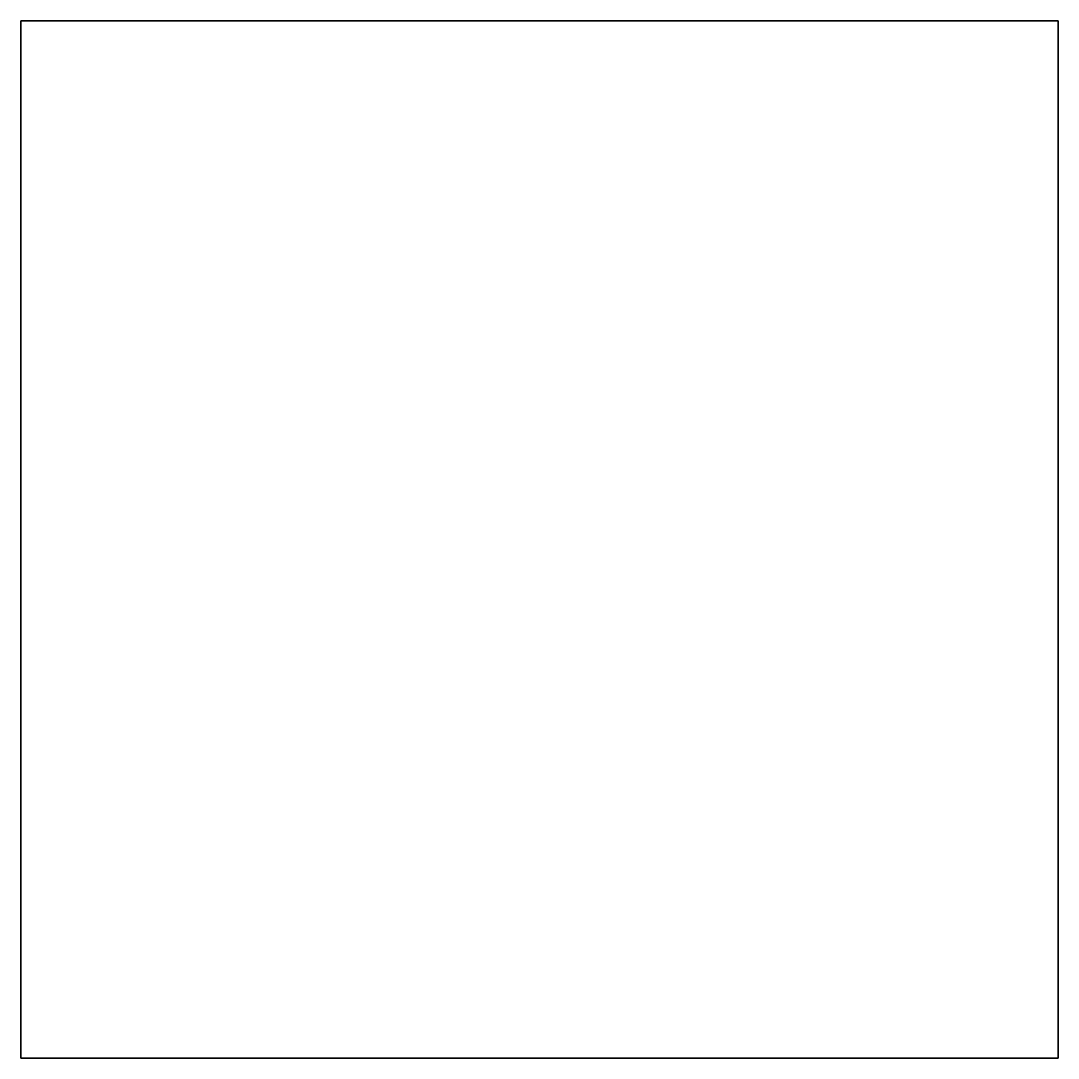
# Model space of a CAD drawing. Extents: x -2 to 2, y -2 to 2.
import ezdxf

# ---------------------------------------------------------------- set-up
doc = ezdxf.new("R2010")
doc.units = 0
doc.header["$LTSCALE"] = 0.2

msp = doc.modelspace()

# ---------------------------------------------------------------- linework, layer by layer
at = {"flags": 128}
msp.add_lwpolyline([(-2, 2), (2, 2), (2, -2), (-2, -2)], close=True, dxfattribs=at)
at = {"lineweight": -3, "flags": 128}
msp.add_lwpolyline([(2.0002, -2), (2, 2), (-2, 1.9998), (-1.9998, -2.0002)], close=True, dxfattribs=at)

doc.saveas('drawing.dxf')
